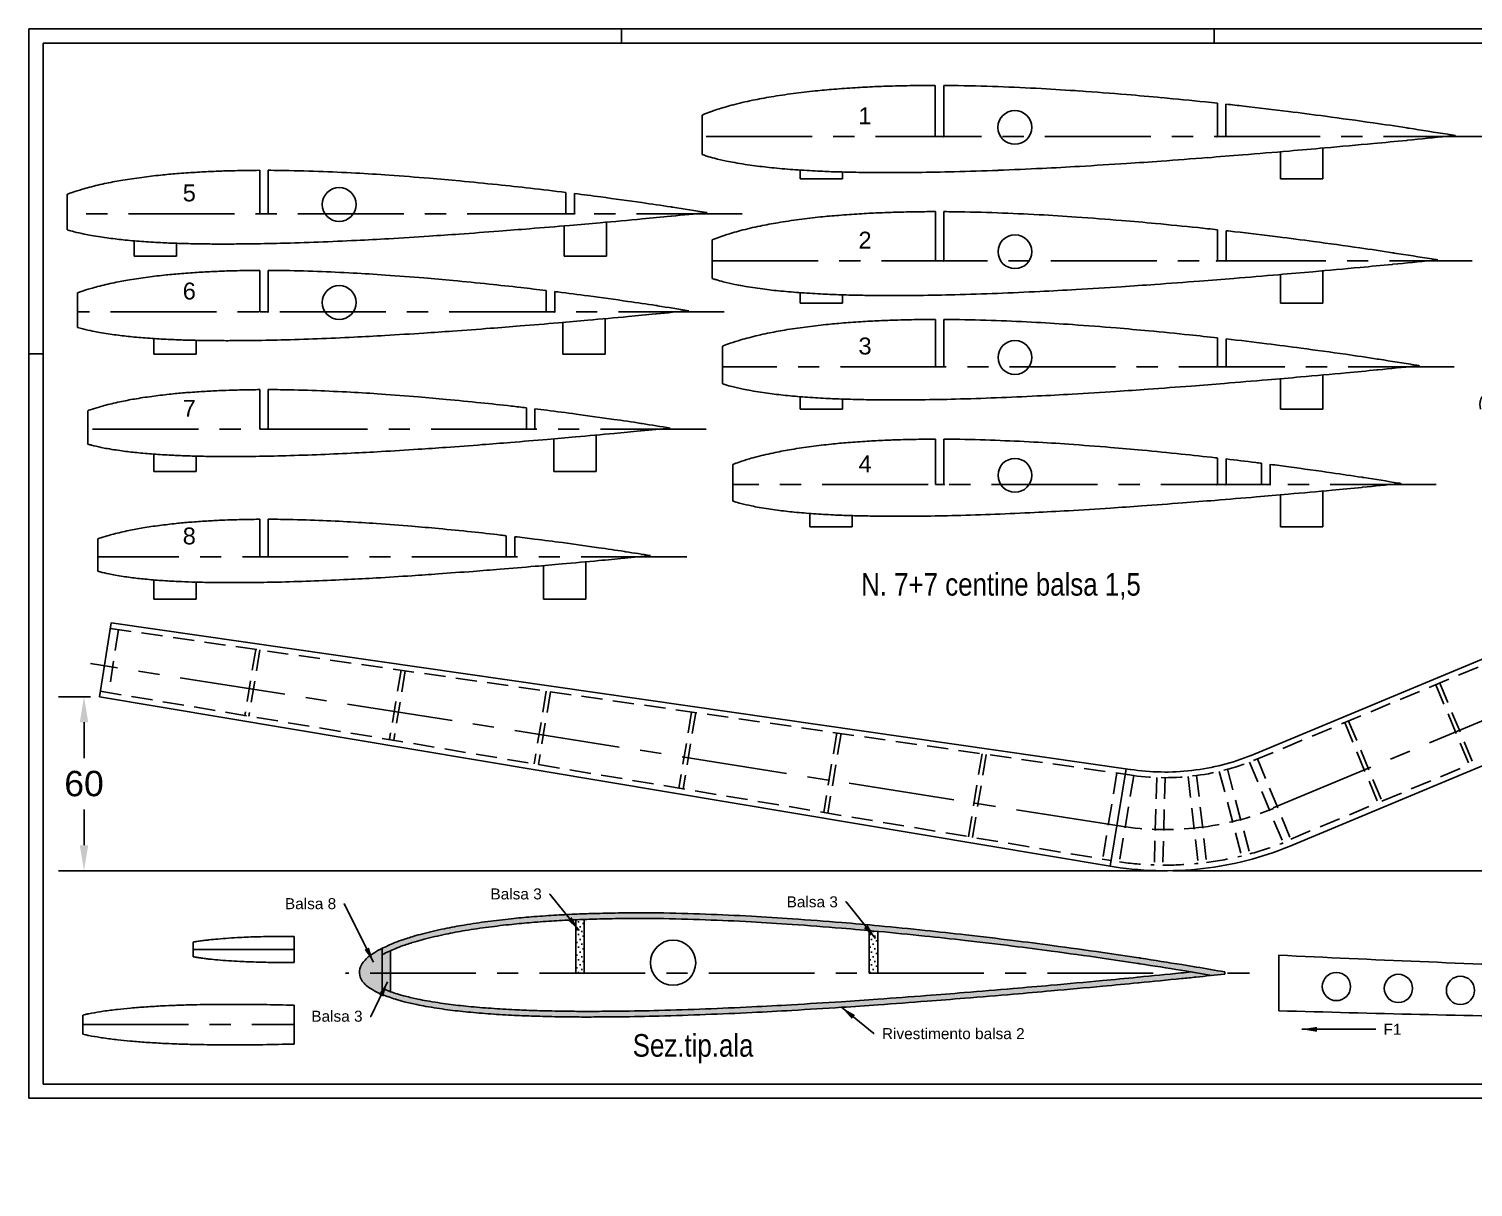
# Model space of a CAD drawing. Header units: millimetres. Extents: x 0 to 7380, y 0 to 3834.
# Drawn here: x 206 to 718, y 931 to 1341 of the extents above; entities that cross this region are included whole.
import ezdxf
from ezdxf.enums import TextEntityAlignment as Align

# ---------------------------------------------------------------- set-up
doc = ezdxf.new("R2010")
doc.units = ezdxf.units.MM
doc.header["$LTSCALE"] = 30
doc.linetypes.add('CENTRO', pattern=[2, 1.25, -0.25, 0.25, -0.25])
doc.linetypes.add('NASCOSTA', pattern=[0.375, 0.25, -0.125])
doc.layers.get('0').update_dxf_attribs({"color": 2})
for name, color, linetype in [('1', 1, 'CENTRO'), ('2', 3, 'Continuous'), ('3', 4, 'Continuous'), ('n', 6, 'NASCOSTA'), ('quote', 140, 'Continuous')]:
    doc.layers.add(name, color=color, linetype=linetype)
doc.styles.add('1', font='ARIALN.TTF')
doc.styles.get("Standard").update_dxf_attribs({"font": 'arial.ttf'})
doc.dimstyles.get("Standard").update_dxf_attribs({"dimscale": 30, "dimtxt": 0.13, "dimasz": 0.18, "dimexe": 0.18, "dimexo": 0.0625, "dimgap": 0.09, "dimtad": 0, "dimtih": 1, "dimtoh": 1, "dimdec": 0, "dimzin": 0, "dimdsep": 46, "dimtxsty": 'Standard', "dimcen": 0.09, "dimadec": 0, "dimazin": 0, "dimtfac": 1, "dimtdec": 0, "dimtofl": 0, "dimtmove": 0, "dimatfit": 3, "dimfxl": 1, "dimtolj": 1, "dimtzin": 0, "dimarcsym": 0})

msp = doc.modelspace()

# ---------------------------------------------------------------- hatches: boundary and pattern name
at = {"layer": 'quote'}
h = msp.add_hatch(dxfattribs=at)
h.set_pattern_fill('DOTS', color=256, angle=45)
h.paths.add_polyline_path([(331.09, 1015.51, 0.002005), (330.38, 1015.17, 0.028422), (329.26, 1014.54, 0.011621), (326.64, 1012.78, 0.105656), (323.81, 1009.71, 0.148129), (323.09, 1006.79), (331.09, 1006.79)])
h.paths.add_polyline_path([(331.09, 1006.79), (323.09, 1006.79, 0.145895), (324.1, 1003.95, 0.104517), (327.2, 1001.18, 0.011202), (329.98, 999.66, 0.027131), (331.09, 999.16)])
h.paths.add_polyline_path([(334.09, 1014.7, 0.008144), (331.26, 1013.37, 0.005126), (331.09, 1013.29), (331.09, 1006.79), (334.09, 1006.79)], flags=17)
h.paths.add_polyline_path([(334.09, 1006.79), (331.09, 1006.79), (331.09, 1001.34, 0.02232), (331.84, 1001.02, 0.005916), (334.09, 1000.19)], flags=17)
h.paths.add_polyline_path([(353.63, 1020.53, -0.010304), (360.56, 1021.83, -0.008721), (368.84, 1023.06, -0.005955), (377.08, 1024.03, -0.006955), (384.14, 1024.69, -0.004037), (392.15, 1025.25, -0.004387), (399.51, 1025.64, -0.004146), (406.11, 1025.88, -0.00312), (414.9, 1026.07, -0.007277), (428.78, 1026.09, -0.005984), (445.69, 1025.65, -0.003966), (461.87, 1024.92, -0.004415), (476.38, 1024.01, -0.002497), (493.87, 1022.68, -0.003302), (507.07, 1021.52, -0.002318), (523.39, 1019.9, -0.002633), (537.73, 1018.34, -0.002214), (554.51, 1016.34, -0.002678), (568.36, 1014.55, -0.002044), (586.26, 1012.07, -0.00288), (598.93, 1010.19, -0.000816), (599.62, 1010.08, -0.000039), (614.21, 1007.78, -0.005642), (625.17, 1005.92, 0.000266), (629.78, 1006.4), (629.78, 1007.17, 0.001335), (619.66, 1008.91, 0.002632), (614.52, 1009.75, 0.000039), (599.93, 1012.06, 0.000816), (599.24, 1012.16, 0.00288), (586.54, 1014.05, 0.002044), (568.62, 1016.53, 0.002678), (554.75, 1018.32, 0.002214), (537.96, 1020.32, 0.002633), (523.6, 1021.89, 0.002318), (507.26, 1023.51, 0.003302), (494.03, 1024.67, 0.002497), (476.52, 1026.01, 0.004415), (461.98, 1026.92, 0.003966), (445.77, 1027.65, 0.005984), (428.81, 1028.09, 0.007277), (414.87, 1028.07, 0.00312), (406.05, 1027.88, 0.004146), (399.42, 1027.64, 0.004387), (392.02, 1027.25, 0.004037), (383.99, 1026.68, 0.006955), (376.87, 1026.02, 0.005955), (368.58, 1025.04, 0.008721), (360.23, 1023.8, 0.010304), (353.22, 1022.48, 0.005717), (349.32, 1021.62, 0.005901), (345.57, 1020.7, 0.010251), (342.31, 1019.79, 0.007575), (337.95, 1018.4, 0.019912), (334.94, 1017.25, 0.010791), (331.09, 1015.51), (331.09, 1013.29, -0.008642), (334.09, 1014.7, -0.004652), (335.72, 1015.41, -0.019912), (338.58, 1016.5, -0.007575), (342.89, 1017.88, -0.010251), (346.07, 1018.77, -0.005901), (349.78, 1019.68, -0.005717)])
h.paths.add_polyline_path([(445.77, 992.06, 0.002302), (462.24, 992.78, 0.002685), (476.35, 993.54, 0.001402), (493.95, 994.63, 0.001898), (506.95, 995.52, 0.000971), (524.22, 996.8, 0.001254), (537.59, 997.85, 0.000832), (554.92, 999.29, 0.001081), (568.27, 1000.45, 0.000819), (586.55, 1002.11, 0.001203), (598.99, 1003.29, 0.000375), (599.29, 1003.32, 0.000007), (614.37, 1004.81, 0.001175), (619.54, 1005.33, 0.000326), (625.17, 1005.92, 0.003733), (617.93, 1007.17, -0.000855), (614.17, 1006.8, -0.000007), (598.95, 1005.29, -0.001218), (586.36, 1004.1, -0.000819), (568.09, 1002.44, -0.001081), (554.75, 1001.29, -0.000832), (537.43, 999.85, -0.001254), (524.07, 998.79, -0.000971), (506.8, 997.51, -0.001898), (493.82, 996.62, -0.001402), (476.23, 995.53, -0.002685), (462.14, 994.78, -0.002302), (445.69, 994.06, -0.003201), (429.23, 993.52, -0.003781), (415.3, 993.26, -0.001936), (406.95, 993.2, -0.002361), (400.11, 993.2, -0.003275), (393.46, 993.29, -0.002554), (384.92, 993.5, -0.005367), (378.15, 993.77, -0.004332), (369.74, 994.27, -0.007483), (361.71, 994.94, -0.008353), (354.56, 995.76, -0.005242), (350.85, 996.29, -0.004979), (346.95, 996.93, -0.009692), (343.83, 997.53, -0.006808), (339.37, 998.56, -0.019309), (336.48, 999.38, -0.012161), (331.84, 1001.02, -0.02232), (331.09, 1001.34), (331.09, 999.16, 0.012269), (335.86, 997.48, 0.019309), (338.9, 996.61, 0.006808), (343.42, 995.58, 0.009692), (346.61, 994.96, 0.004979), (350.55, 994.31, 0.005242), (354.3, 993.78, 0.008353), (361.52, 992.95, 0.007483), (369.6, 992.27, 0.004332), (378.04, 991.77, 0.005367), (384.87, 991.5, 0.002554), (393.43, 991.29, 0.003275), (400.1, 991.2, 0.002361), (406.96, 991.2, 0.001936), (415.33, 991.26, 0.003781), (429.29, 991.52, 0.003201)])
h = msp.add_hatch(dxfattribs=at)
h.set_pattern_fill('DOTS', color=256, angle=45)
h.paths.add_polyline_path([(402.76, 1025.77, 0.001886), (399.76, 1025.65), (399.76, 1006.79), (402.76, 1006.79)])
h = msp.add_hatch(dxfattribs=at)
h.set_pattern_fill('DOTS', color=256, angle=45)
h.paths.add_polyline_path([(506.74, 1021.55, 0.000751), (503.74, 1021.83), (503.74, 1006.79), (506.74, 1006.79)])

# ---------------------------------------------------------------- linework, layer by layer
for p, q in [((227.83, 1104.69), (216.48, 1104.69)), ((225.48, 1095.69), (225.48, 1082.97)), ((225.48, 1052.06), (225.48, 1064.78)), ((608.26, 1043.06), (216.48, 1043.06)), ((611.38, 1043.06), (813.31, 1043.06))]:
    msp.add_line(p, q)
for points in [[(223.98, 1095.69), (226.98, 1095.69), (225.48, 1104.69)], [(223.98, 1052.06), (226.98, 1052.06), (225.48, 1043.06)]]:
    msp.add_solid(points)
at = {"layer": '1'}
for p, q in [((723.49, 1303.22), (444.49, 1303.22)), ((458.77, 1275.88), (219.57, 1275.88)), ((448.11, 1259.15), (717.4, 1259.15)), ((452.39, 1241.12), (223.21, 1241.12)), ((711.01, 1221.64), (451.75, 1221.64)), ((446, 1199.55), (226.84, 1199.55)), ((704.62, 1179.9), (455.39, 1179.9)), ((439.14, 1154.31), (230.35, 1154.31)), ((592.97, 1058.82), (227.75, 1116.48)), ((646.9, 1065.29), (773.28, 1117.9)), ((264.14, 1015.13), (299.93, 1015.13)), ((604.38, 1006.79), (318.09, 1006.79)), ((638.52, 1006.79), (630.73, 1006.79)), ((225.01, 988.5), (299.93, 988.5))]:
    msp.add_line(p, q, dxfattribs=at)
msp.add_open_spline([(740.14, 1244.81), (732.17, 1240.72), (720.48, 1234.72), (739.28, 1223), (703.42, 1206.36), (749.07, 1189.95), (738.89, 1174.56), (735.85, 1169.96)], degree=3, knots=[0, 0, 0, 0, 18.417211, 26.979213, 45.993314, 79.966479, 94.433858, 94.433858, 94.433858, 94.433858], dxfattribs=at)
at = {"layer": '2'}
for p, q in [((205.95, 1341.41), (1045.95, 1341.41)), ((205.95, 962.43), (205.95, 1341.41)), ((415.95, 1341.41), (415.95, 1336.41)), ((625.95, 1341.41), (625.95, 1336.41)), ((210.95, 1336.41), (1040.95, 1336.41)), ((210.95, 967.43), (210.95, 1336.41)), ((210.95, 1226.21), (205.95, 1226.21)), ((639.14, 1083.92), (769.25, 1138.08)), ((235.09, 1130.89), (230.95, 1104.69)), ((235.09, 1130.89), (596.26, 1078.96)), ((230.95, 1104.69), (589.1, 1044.68)), ((652.55, 1051.6), (776.2, 1103.31)), ((629.78, 1007.17), (629.78, 1006.4)), ((210.95, 967.43), (1040.95, 967.43)), ((205.95, 962.43), (1045.95, 962.43))]:
    msp.add_line(p, q, dxfattribs=at)
msp.add_lwpolyline([(629.78, 1007.17, 0.001335), (619.66, 1008.91, 0.002632), (614.52, 1009.75, 0.000039), (599.93, 1012.06, 0.000816), (599.24, 1012.16, 0.00288), (586.54, 1014.05, 0.002044), (568.62, 1016.53, 0.002678), (554.75, 1018.32, 0.002214), (537.96, 1020.32, 0.002633), (523.6, 1021.89, 0.002318), (507.26, 1023.51, 0.003302), (494.03, 1024.67, 0.002497), (476.52, 1026.01, 0.004415), (461.98, 1026.92, 0.003966), (445.77, 1027.65, 0.005984), (428.81, 1028.09, 0.007277), (414.87, 1028.07, 0.00312), (406.05, 1027.88, 0.004146), (399.42, 1027.64, 0.004387), (392.02, 1027.25, 0.004037), (383.99, 1026.68, 0.006955), (376.87, 1026.02, 0.005955), (368.58, 1025.04, 0.008721), (360.23, 1023.8, 0.010304), (353.22, 1022.48, 0.005717), (349.32, 1021.62, 0.005901), (345.57, 1020.7, 0.010251), (342.31, 1019.79, 0.007575), (337.95, 1018.4, 0.019912), (334.94, 1017.25, 0.012797), (330.38, 1015.17, 0.028422), (329.26, 1014.54, 0.011621), (326.64, 1012.78, 0.105656), (323.81, 1009.71, 0.148129), (323.09, 1006.79, 0.145895), (324.1, 1003.95, 0.104517), (327.2, 1001.18, 0.011202), (329.98, 999.66, 0.028124), (331.13, 999.15, 0.012161), (335.86, 997.48, 0.019309), (338.9, 996.61, 0.006808), (343.42, 995.58, 0.009692), (346.61, 994.96, 0.004979), (350.55, 994.31, 0.005242), (354.3, 993.78, 0.008353), (361.52, 992.95, 0.007483), (369.6, 992.27, 0.004332), (378.04, 991.77, 0.005367), (384.87, 991.5, 0.002554), (393.43, 991.29, 0.003275), (400.1, 991.2, 0.002361), (406.96, 991.2, 0.001936), (415.33, 991.26, 0.003781), (429.29, 991.52, 0.003201), (445.77, 992.06, 0.002302), (462.24, 992.78, 0.002685), (476.35, 993.54, 0.001402), (493.95, 994.63, 0.001898), (506.95, 995.52, 0.000971), (524.22, 996.8, 0.001254), (537.59, 997.85, 0.000832), (554.92, 999.29, 0.001081), (568.27, 1000.45, 0.000819), (586.55, 1002.11, 0.001203), (598.99, 1003.29, 0.000375), (599.29, 1003.32, 0.000007), (614.37, 1004.81, 0.001175), (619.54, 1005.33, 0.000592), (629.78, 1006.4)], format="xyb", dxfattribs=at)
for centre, radius, start, end in [((609.3, 1157.71), 79.59, 276.3636, 292.1757), ((608.47, 1157.61), 79.59, 261.189, 276.8402), ((609.3, 1157.71), 114.59, 276.3636, 292.1757), ((608.47, 1157.61), 114.59, 259.9512, 276.8402)]:
    msp.add_arc(centre, radius, start, end, dxfattribs=at)
at = {"layer": '3'}
for p, q in [((527.16, 1303.22), (527.16, 1321.4)), ((530.16, 1303.22), (530.16, 1321.39)), ((444.49, 1296.88), (444.49, 1310.84)), ((627.16, 1303.22), (627.16, 1315.06)), ((630.16, 1303.22), (630.16, 1314.73)), ((527.16, 1303.22), (530.16, 1303.22)), ((627.16, 1303.22), (630.16, 1303.22)), ((649.51, 1288.22), (649.51, 1297.86)), ((664.51, 1288.22), (664.51, 1299.16)), ((287.73, 1275.88), (287.73, 1291.28)), ((290.73, 1275.88), (290.73, 1291.29)), ((479.25, 1288.22), (479.25, 1291.38)), ((494.25, 1288.22), (494.25, 1290.69)), ((494.25, 1288.22), (479.25, 1288.22)), ((664.51, 1288.22), (649.51, 1288.22)), ((219.57, 1282.8), (219.57, 1270.19)), ((396.27, 1283.43), (396.27, 1275.88)), ((399.3, 1283.06), (399.3, 1275.88)), ((287.73, 1275.88), (290.73, 1275.88)), ((308.57, 1276), (308.57, 1275.75)), ((396.27, 1275.88), (399.27, 1275.88)), ((396.27, 1275.88), (399.27, 1275.88)), ((396.3, 1275.88), (399.3, 1275.88)), ((527.19, 1259.15), (527.19, 1276.65)), ((530.19, 1259.15), (530.19, 1276.64)), ((395.64, 1260.88), (395.64, 1271.6)), ((410.64, 1260.88), (410.64, 1272.9)), ((627.19, 1259.15), (627.19, 1270.21)), ((630.19, 1259.15), (630.19, 1269.88)), ((243.26, 1260.88), (243.26, 1266.29)), ((258.26, 1260.88), (258.26, 1265.42)), ((448.11, 1266.61), (448.11, 1252.97)), ((258.26, 1260.88), (243.26, 1260.88)), ((410.64, 1260.88), (395.64, 1260.88)), ((527.16, 1259.15), (530.16, 1259.15)), ((627.19, 1259.15), (630.19, 1259.15)), ((627.19, 1259.15), (630.19, 1259.15)), ((287.73, 1241.12), (287.73, 1255.83)), ((290.73, 1241.12), (290.73, 1255.83)), ((649.51, 1244.15), (649.51, 1254.35)), ((664.51, 1244.15), (664.51, 1255.66)), ((223.21, 1247.86), (223.21, 1235.61)), ((389.26, 1248.67), (389.26, 1241.12)), ((392.29, 1248.3), (392.29, 1241.12)), ((479.25, 1244.15), (479.25, 1247.91)), ((494.25, 1244.15), (479.25, 1244.15)), ((494.25, 1244.15), (494.25, 1247.15)), ((664.51, 1244.15), (649.51, 1244.15)), ((287.73, 1241.12), (290.73, 1241.12)), ((287.73, 1241.12), (290.73, 1241.12)), ((389.26, 1241.12), (392.26, 1241.12)), ((410.21, 1226.12), (410.21, 1238.71)), ((395.21, 1226.12), (395.21, 1237.38)), ((527.19, 1221.64), (527.19, 1238.45)), ((530.19, 1221.64), (530.19, 1238.45)), ((250.23, 1226.12), (250.23, 1231.65)), ((265.23, 1226.12), (265.23, 1231.03)), ((451.75, 1228.93), (451.75, 1215.63)), ((627.19, 1221.64), (627.19, 1231.89)), ((630.19, 1221.64), (630.19, 1231.55)), ((265.23, 1226.12), (250.23, 1226.12)), ((410.21, 1226.12), (395.21, 1226.12)), ((527.16, 1221.64), (530.16, 1221.64)), ((527.19, 1221.64), (530.19, 1221.64)), ((627.16, 1221.64), (630.16, 1221.64)), ((627.19, 1221.64), (630.19, 1221.64)), ((664.51, 1206.64), (664.51, 1218.76)), ((287.73, 1199.55), (287.73, 1213.55)), ((290.73, 1199.55), (290.73, 1213.56)), ((649.51, 1206.64), (649.51, 1217.43)), ((479.25, 1206.64), (479.25, 1211.04)), ((494.25, 1206.64), (494.25, 1210.15)), ((226.84, 1206.09), (226.84, 1194.21)), ((382.25, 1207.09), (382.25, 1199.55)), ((385.28, 1206.73), (385.28, 1199.55)), ((494.25, 1206.64), (479.25, 1206.64)), ((664.51, 1206.64), (649.51, 1206.64)), ((287.73, 1199.55), (290.73, 1199.55)), ((287.73, 1199.55), (290.73, 1199.55)), ((287.73, 1199.55), (290.73, 1199.55)), ((382.25, 1199.55), (385.25, 1199.55)), ((382.25, 1199.55), (385.25, 1199.55)), ((391.94, 1184.55), (391.94, 1196.11)), ((406.94, 1184.55), (406.94, 1197.44)), ((527.19, 1179.9), (527.19, 1196)), ((530.19, 1179.9), (530.19, 1196)), ((250.23, 1184.55), (250.23, 1190.69)), ((265.23, 1184.55), (265.23, 1189.99)), ((627.19, 1179.9), (627.19, 1189.31)), ((630.19, 1179.9), (630.19, 1188.97)), ((642.74, 1187.5), (642.74, 1179.9)), ((265.23, 1184.55), (250.23, 1184.55)), ((406.94, 1184.55), (391.94, 1184.55)), ((455.39, 1187.01), (455.39, 1174.05)), ((645.77, 1187.11), (645.77, 1179.9)), ((527.19, 1179.9), (530.19, 1179.9)), ((527.19, 1179.9), (530.19, 1179.9)), ((527.22, 1179.9), (530.22, 1179.9)), ((627.19, 1179.9), (630.19, 1179.9)), ((627.19, 1179.9), (630.19, 1179.9)), ((627.22, 1179.9), (630.22, 1179.9)), ((642.74, 1179.9), (645.77, 1179.9)), ((642.74, 1179.9), (645.74, 1179.9)), ((642.78, 1179.9), (645.78, 1179.9)), ((664.51, 1164.9), (664.51, 1177.62)), ((649.51, 1164.9), (649.51, 1176.27)), ((287.73, 1154.31), (287.73, 1167.6)), ((290.73, 1154.31), (290.73, 1167.61)), ((482.73, 1164.9), (482.73, 1169.67)), ((497.73, 1164.9), (497.73, 1168.9)), ((375.13, 1161.79), (375.13, 1154.31)), ((497.73, 1164.9), (482.73, 1164.9)), ((664.51, 1164.9), (649.51, 1164.9)), ((230.35, 1160.64), (230.35, 1149.17)), ((378.16, 1161.44), (378.16, 1154.31)), ((287.73, 1154.31), (290.73, 1154.31)), ((287.73, 1154.31), (290.73, 1154.31)), ((287.73, 1154.31), (290.73, 1154.31)), ((287.73, 1154.31), (290.73, 1154.31)), ((375.13, 1154.31), (378.13, 1154.31)), ((375.13, 1154.31), (378.13, 1154.31)), ((375.13, 1154.31), (378.13, 1154.31)), ((403.37, 1139.31), (403.37, 1152.53)), ((388.37, 1139.31), (388.37, 1151.2)), ((250.23, 1139.31), (250.23, 1146.1)), ((265.23, 1139.31), (265.23, 1145.31)), ((265.23, 1139.31), (250.23, 1139.31)), ((403.37, 1139.31), (388.37, 1139.31)), ((594.81, 1079.17), (589.11, 1044.67)), ((399.76, 1006.79), (399.76, 1025.65)), ((402.76, 1006.79), (402.76, 1025.77)), ((299.93, 1019.75), (299.93, 1010.51)), ((503.74, 1006.79), (503.74, 1021.83)), ((506.74, 1006.79), (506.74, 1021.55)), ((264.14, 1012.54), (264.14, 1017.72)), ((331.09, 1015.51), (331.09, 999.16)), ((334.09, 1014.7), (334.09, 1000.19)), ((648.88, 1013.09), (648.88, 993.39)), ((399.76, 1006.79), (402.76, 1006.79)), ((503.74, 1006.79), (506.74, 1006.79)), ((299.93, 981.62), (299.93, 995.38)), ((225.01, 985.14), (225.01, 991.86))]:
    msp.add_line(p, q, dxfattribs=at)
for points in [[(287.73, 1291.28, 0.002736), (283.47, 1291.24, 0.00312), (276.31, 1291.09, 0.004146), (270.93, 1290.89, 0.004387), (264.93, 1290.57, 0.004037), (258.41, 1290.11, 0.006955), (252.66, 1289.58, 0.005955), (245.94, 1288.78, 0.008721), (239.2, 1287.78, 0.010304), (233.56, 1286.72, 0.005717), (230.42, 1286.03, 0.005901), (227.41, 1285.29, 0.010251), (224.83, 1284.57, 0.007575), (221.33, 1283.45, 0.015125), (219.57, 1282.8, 0.012797)], [(396.27, 1283.43, 0.002044), (383.64, 1284.93, 0.002633), (371.94, 1286.21, 0.002318), (358.63, 1287.53, 0.003302), (347.86, 1288.48, 0.002497), (333.6, 1289.56, 0.004415), (321.77, 1290.3, 0.003966), (308.57, 1290.9, 0.005984), (294.79, 1291.25, 0.002612), (290.73, 1291.29, 0.00312)], [(446.27, 1276.28, 0.000163), (446.01, 1276.32, 0.000039), (434.11, 1278.2, 0.000816), (433.55, 1278.29, 0.00288), (423.21, 1279.82, 0.002044), (408.61, 1281.85, 0.002208), (399.3, 1283.06, 0.002214)], [(219.57, 1270.19, 0.000126), (219.61, 1270.18, 0.019309), (221.94, 1269.52, 0.006808), (225.57, 1268.69, 0.009692), (228.1, 1268.2, 0.004979), (231.27, 1267.68, 0.005242), (234.29, 1267.25, 0.008353), (240.12, 1266.57, 0.007483), (246.65, 1266.03, 0.004332), (253.5, 1265.62, 0.005367), (259.02, 1265.4, 0.002554), (265.99, 1265.23, 0.003275), (271.41, 1265.16, 0.002361), (276.98, 1265.16, 0.001936), (283.79, 1265.21, 0.003781), (295.15, 1265.42, 0.003201), (308.57, 1265.86, 0.002302), (321.99, 1266.44, 0.002685), (333.48, 1267.06, 0.001402), (347.83, 1267.95, 0.001898), (358.42, 1268.68, 0.000971), (372.5, 1269.72, 0.001254), (383.4, 1270.58, 0.000832), (397.53, 1271.76, 0.001081), (408.41, 1272.7, 0.000819), (423.32, 1274.05, 0.001203), (433.46, 1275.01, 0.000375), (433.7, 1275.04, 0.000007), (446, 1276.25, 0.000075), (446.27, 1276.28, 0.000163)], [(527.19, 1276.65, 0.00354), (521.02, 1276.6, 0.00312), (512.99, 1276.42, 0.004146), (506.96, 1276.2, 0.004387), (500.23, 1275.85, 0.004037), (492.93, 1275.33, 0.006955), (486.48, 1274.74, 0.005955), (478.95, 1273.84, 0.008721), (471.39, 1272.72, 0.010304), (465.06, 1271.53, 0.005717), (461.54, 1270.76, 0.005901), (458.16, 1269.93, 0.010251), (455.26, 1269.11, 0.007575), (451.33, 1267.86, 0.019912), (448.73, 1266.87, 0.001911), (448.11, 1266.61, 0.028422)], [(627.19, 1270.21, 0.001415), (620.15, 1270.96, 0.002318), (605.24, 1272.44, 0.003302), (593.17, 1273.5, 0.002497), (577.19, 1274.72, 0.004415), (563.93, 1275.54, 0.003966), (549.15, 1276.22, 0.005984), (533.71, 1276.61, 0.002016), (530.19, 1276.64, 0.00312)], [(705.25, 1259.54, 0.001189), (703.14, 1259.88, 0.000039), (689.8, 1261.98, 0.000816), (689.17, 1262.08, 0.00288), (677.59, 1263.8, 0.002044), (661.23, 1266.07, 0.002678), (648.58, 1267.7, 0.002214), (633.25, 1269.53, 0.000616), (630.19, 1269.88, 0.002318)], [(448.11, 1252.97, 0.003691), (449.41, 1252.54, 0.019309), (452.03, 1251.79, 0.006808), (456.11, 1250.86, 0.009692), (458.95, 1250.31, 0.004979), (462.51, 1249.72, 0.005242), (465.9, 1249.24, 0.008353), (472.43, 1248.49, 0.007483), (479.76, 1247.88, 0.004332), (487.44, 1247.42, 0.005367), (493.63, 1247.17, 0.002554), (501.43, 1246.98, 0.003275), (507.51, 1246.91, 0.002361), (513.76, 1246.9, 0.001936), (521.39, 1246.95, 0.003781), (534.11, 1247.19, 0.003201), (549.15, 1247.68, 0.002302), (564.18, 1248.34, 0.002685), (577.06, 1249.03, 0.001402), (593.13, 1250.03, 0.001898), (605, 1250.84, 0.000971), (620.77, 1252.01, 0.001254), (632.98, 1252.98, 0.000832), (648.81, 1254.29, 0.001081), (661, 1255.35, 0.000819), (677.7, 1256.86, 0.001203), (689.06, 1257.94, 0.000375), (689.33, 1257.97, 0.000007), (703.11, 1259.33, 0.000533), (705.25, 1259.54, 0.001189)], [(287.73, 1255.83, 0.002423), (284.11, 1255.79, 0.00312), (277.23, 1255.64, 0.004146), (272.07, 1255.45, 0.004387), (266.31, 1255.15, 0.004037), (260.06, 1254.71, 0.006955), (254.54, 1254.2, 0.005955), (248.09, 1253.43, 0.008721), (241.63, 1252.47, 0.010304), (236.21, 1251.46, 0.005717), (233.2, 1250.79, 0.005901), (230.31, 1250.08, 0.010251), (227.84, 1249.39, 0.007575), (224.48, 1248.32, 0.011404), (223.21, 1247.86, 0.012797)], [(389.26, 1248.67, 0.001518), (380.25, 1249.73, 0.002633), (369.02, 1250.96, 0.002318), (356.25, 1252.23, 0.003302), (345.92, 1253.14, 0.002497), (332.22, 1254.18, 0.004415), (320.87, 1254.89, 0.003966), (308.2, 1255.46, 0.005984), (294.97, 1255.8, 0.002844), (290.73, 1255.83, 0.00312)], [(439.76, 1241.52, 0.000038), (428.7, 1243.27, 0.000816), (428.16, 1243.36, 0.00288), (418.24, 1244.83, 0.002044), (404.22, 1246.77, 0.002678), (393.38, 1248.17, 0.000185), (392.29, 1248.3, 0.002633)], [(223.21, 1235.61, 0.016005), (225.06, 1235.1, 0.006808), (228.54, 1234.3, 0.009692), (230.97, 1233.83, 0.004979), (234.01, 1233.33, 0.005242), (236.91, 1232.92, 0.008353), (242.5, 1232.27, 0.007483), (248.77, 1231.75, 0.004332), (255.35, 1231.36, 0.005367), (260.64, 1231.14, 0.002554), (267.33, 1230.98, 0.003275), (272.53, 1230.92, 0.002361), (277.88, 1230.91, 0.001936), (284.42, 1230.96, 0.003781), (295.32, 1231.16, 0.003201), (308.2, 1231.58, 0.002302), (321.08, 1232.15, 0.002685), (332.11, 1232.74, 0.001402), (345.88, 1233.59, 0.001898), (356.05, 1234.29, 0.000971), (369.57, 1235.29, 0.001254), (380.02, 1236.12, 0.000832), (393.59, 1237.24, 0.001081), (404.03, 1238.15, 0.000819), (418.34, 1239.45, 0.001203), (428.08, 1240.37, 0.000375), (428.31, 1240.39, 0.000007), (439.76, 1241.52, 0.000038)], [(527.19, 1238.45, 0.003292), (521.66, 1238.4, 0.00312), (513.92, 1238.23, 0.004146), (508.11, 1238.02, 0.004387), (501.62, 1237.67, 0.004037), (494.57, 1237.18, 0.006955), (488.36, 1236.6, 0.005955), (481.1, 1235.74, 0.008721), (473.81, 1234.66, 0.010304), (467.71, 1233.52, 0.005717), (464.32, 1232.77, 0.005901), (461.06, 1231.97, 0.010251), (458.27, 1231.19, 0.007575), (454.48, 1229.98, 0.019912), (451.98, 1229.03, 0.000732), (451.75, 1228.93, 0.028422)], [(627.19, 1231.89, 0.002075), (617.23, 1232.96, 0.002318), (602.86, 1234.39, 0.003302), (591.23, 1235.41, 0.002497), (575.82, 1236.59, 0.004415), (563.03, 1237.38, 0.003966), (548.78, 1238.03, 0.005984), (533.89, 1238.41, 0.0022), (530.19, 1238.45, 0.00312)], [(698.75, 1222.04, 0.000875), (697.25, 1222.28, 0.000039), (684.39, 1224.31, 0.000816), (683.79, 1224.41, 0.00288), (672.62, 1226.07, 0.002044), (656.85, 1228.25, 0.002678), (644.65, 1229.82, 0.002166), (630.19, 1231.55, 0.002633)], [(451.75, 1215.63, 0.002591), (452.63, 1215.34, 0.019309), (455.16, 1214.62, 0.006808), (459.08, 1213.72, 0.009692), (461.82, 1213.19, 0.004979), (465.25, 1212.63, 0.005242), (468.52, 1212.16, 0.008353), (474.81, 1211.44, 0.007483), (481.88, 1210.85, 0.004332), (489.28, 1210.41, 0.005367), (495.25, 1210.17, 0.002554), (502.77, 1209.99, 0.003275), (508.63, 1209.91, 0.002361), (514.65, 1209.91, 0.001936), (522.01, 1209.96, 0.003781), (534.28, 1210.19, 0.003201), (548.78, 1210.66, 0.002302), (563.27, 1211.3, 0.002685), (575.68, 1211.96, 0.001402), (591.19, 1212.92, 0.001898), (602.62, 1213.71, 0.000971), (617.84, 1214.84, 0.001254), (629.6, 1215.77, 0.000832), (644.87, 1217.03, 0.001081), (656.62, 1218.05, 0.000819), (672.73, 1219.51, 0.001203), (683.68, 1220.55, 0.000375), (683.94, 1220.58, 0.000007), (697.23, 1221.89, 0.000393), (698.75, 1222.04, 0.000875)], [(287.73, 1213.55, 0.002082), (284.75, 1213.52, 0.00312), (278.16, 1213.38, 0.004146), (273.22, 1213.2, 0.004387), (267.7, 1212.9, 0.004037), (261.7, 1212.48, 0.006955), (256.42, 1211.99, 0.005955), (250.24, 1211.26, 0.008721), (244.05, 1210.34, 0.010304), (238.86, 1209.37, 0.005717), (235.99, 1208.73, 0.005901), (233.21, 1208.05, 0.010251), (230.85, 1207.39, 0.007575), (227.63, 1206.36, 0.00736), (226.84, 1206.09, 0.012797)], [(382.25, 1207.09, 0.000946), (376.87, 1207.72, 0.002633), (366.11, 1208.89, 0.002318), (353.87, 1210.11, 0.003302), (343.97, 1210.98, 0.002497), (330.85, 1211.97, 0.004415), (319.97, 1212.65, 0.003966), (307.83, 1213.2, 0.005984), (295.16, 1213.53, 0.003097), (290.73, 1213.56, 0.00312)], [(433.24, 1199.95, 0.000035), (423.29, 1201.52, 0.000816), (422.77, 1201.6, 0.00288), (413.27, 1203.02, 0.002044), (399.84, 1204.88, 0.002678), (389.45, 1206.22, 0.000735), (385.28, 1206.73, 0.002633)], [(226.84, 1194.21, 0.012053), (228.18, 1193.85, 0.006808), (231.52, 1193.09, 0.009692), (233.84, 1192.64, 0.004979), (236.75, 1192.16, 0.005242), (239.53, 1191.77, 0.008353), (244.88, 1191.15, 0.007483), (250.89, 1190.65, 0.004332), (257.19, 1190.27, 0.005367), (262.26, 1190.07, 0.002554), (268.67, 1189.91, 0.003275), (273.65, 1189.85, 0.002361), (278.78, 1189.84, 0.001936), (285.04, 1189.89, 0.003781), (295.49, 1190.09, 0.003201), (307.83, 1190.49, 0.002302), (320.17, 1191.03, 0.002685), (330.74, 1191.6, 0.001402), (343.94, 1192.41, 0.001898), (353.68, 1193.08, 0.000971), (366.63, 1194.05, 0.001254), (376.65, 1194.83, 0.000832), (389.65, 1195.91, 0.001081), (399.66, 1196.78, 0.000819), (413.37, 1198.03, 0.001203), (422.7, 1198.91, 0.000375), (422.92, 1198.93, 0.000007), (433.24, 1199.95, 0.000035)], [(527.19, 1196, 0.003025), (522.3, 1195.96, 0.00312), (514.84, 1195.8, 0.004146), (509.25, 1195.59, 0.004387), (503.01, 1195.26, 0.004037), (496.22, 1194.78, 0.006955), (490.24, 1194.23, 0.005955), (483.25, 1193.4, 0.008721), (476.24, 1192.36, 0.010304), (470.37, 1191.26, 0.005717), (467.11, 1190.54, 0.005901), (463.97, 1189.77, 0.010251), (461.28, 1189.02, 0.007575), (457.64, 1187.85, 0.018562), (455.39, 1187.01, 0.012797)], [(627.19, 1189.31, 0.00011), (626.48, 1189.39, 0.002633), (614.32, 1190.72, 0.002318), (600.47, 1192.1, 0.003302), (589.28, 1193.08, 0.002497), (574.44, 1194.21, 0.004415), (562.13, 1194.98, 0.003966), (548.41, 1195.6, 0.005984), (534.07, 1195.97, 0.002398), (530.19, 1196, 0.00312)], [(642.74, 1187.45, 0.000462), (640.71, 1187.7, 0.001638), (630.19, 1188.97, 0.002633)], [(692.25, 1180.3, 0.000534), (691.36, 1180.44, 0.000039), (678.98, 1182.39, 0.000816), (678.4, 1182.48, 0.00288), (667.65, 1184.08, 0.002044), (652.46, 1186.19, 0.001525), (645.77, 1187.06, 0.001638)], [(455.39, 1174.05, 0.001406), (455.85, 1173.9, 0.019309), (458.28, 1173.21, 0.006808), (462.06, 1172.34, 0.009692), (464.69, 1171.83, 0.004979), (467.99, 1171.29, 0.005242), (471.13, 1170.84, 0.008353), (477.2, 1170.14, 0.007483), (484, 1169.58, 0.004332), (491.12, 1169.15, 0.005367), (496.87, 1168.92, 0.002554), (504.11, 1168.75, 0.003275), (509.75, 1168.68, 0.002361), (515.55, 1168.67, 0.001936), (522.63, 1168.72, 0.003781), (534.45, 1168.94, 0.003201), (548.41, 1169.4, 0.002302), (562.36, 1170.01, 0.002685), (574.31, 1170.65, 0.001402), (589.24, 1171.57, 0.001898), (600.25, 1172.33, 0.000971), (614.9, 1173.42, 0.001254), (626.23, 1174.31, 0.000832), (640.93, 1175.53, 0.001081), (652.25, 1176.51, 0.000819), (667.75, 1177.92, 0.001203), (678.3, 1178.92, 0.000375), (678.55, 1178.94, 0.000007), (691.35, 1180.21, 0.000241), (692.25, 1180.3, 0.000534)], [(287.73, 1167.6, 0.001884), (285.16, 1167.57, 0.00312), (278.86, 1167.43, 0.004146), (274.15, 1167.26, 0.004387), (268.88, 1166.98, 0.004037), (263.15, 1166.58, 0.006955), (258.11, 1166.11, 0.005955), (252.21, 1165.41, 0.008721), (246.3, 1164.53, 0.010304), (241.35, 1163.61, 0.005717), (238.61, 1163, 0.005901), (235.96, 1162.35, 0.010251), (233.71, 1161.72, 0.007575), (230.64, 1160.74, 0.002789), (230.35, 1160.64, 0.012797)], [(375.13, 1161.79, 0.000371), (373.11, 1162.03, 0.002633), (362.84, 1163.15, 0.002318), (351.15, 1164.31, 0.003302), (341.7, 1165.14, 0.002497), (329.17, 1166.09, 0.004415), (318.78, 1166.74, 0.003966), (307.19, 1167.27, 0.005984), (295.09, 1167.58, 0.003196), (290.73, 1167.61, 0.00312)], [(426.25, 1154.72, 0.000033), (417.44, 1156.11, 0.000816), (416.94, 1156.19, 0.00288), (407.87, 1157.54, 0.002044), (395.04, 1159.32, 0.002678), (385.13, 1160.6, 0.001285), (378.16, 1161.44, 0.002633)], [(230.35, 1149.17, 0.00758), (231.16, 1148.97, 0.006808), (234.34, 1148.24, 0.009692), (236.55, 1147.81, 0.004979), (239.34, 1147.35, 0.005242), (241.98, 1146.97, 0.008353), (247.09, 1146.39, 0.007483), (252.82, 1145.91, 0.004332), (258.84, 1145.55, 0.005367), (263.68, 1145.36, 0.002554), (269.8, 1145.21, 0.003275), (274.56, 1145.15, 0.002361), (279.45, 1145.14, 0.001936), (285.43, 1145.18, 0.003781), (295.41, 1145.37, 0.003201), (307.19, 1145.76, 0.002302), (318.97, 1146.27, 0.002685), (329.06, 1146.81, 0.001402), (341.67, 1147.59, 0.001898), (350.97, 1148.23, 0.000971), (363.34, 1149.15, 0.001254), (372.91, 1149.91, 0.000832), (385.32, 1150.94, 0.001081), (394.88, 1151.77, 0.000819), (407.97, 1152.95, 0.001203), (416.88, 1153.8, 0.000375), (417.09, 1153.82, 0.000006), (426.25, 1154.72, 0.000033)], [(625.17, 1005.92, 0.005642), (614.21, 1007.78, 0.000039), (599.62, 1010.08, 0.000816), (598.93, 1010.19, 0.00288), (586.26, 1012.07, 0.002044), (568.36, 1014.55, 0.002678), (554.51, 1016.34, 0.002214), (537.73, 1018.34, 0.002633), (523.39, 1019.9, 0.002318), (507.07, 1021.52, 0.003302), (493.87, 1022.68, 0.002497), (476.38, 1024.01, 0.004415), (461.87, 1024.92, 0.003966), (445.69, 1025.65, 0.005984), (428.78, 1026.09, 0.007277), (414.9, 1026.07, 0.00312), (406.11, 1025.88, 0.004146), (399.51, 1025.64, 0.004387), (392.15, 1025.25, 0.004037), (384.14, 1024.69, 0.006955), (377.08, 1024.03, 0.005955), (368.84, 1023.06, 0.008721), (360.56, 1021.83, 0.010304), (353.63, 1020.53, 0.005717), (349.78, 1019.68, 0.005901), (346.07, 1018.77, 0.010251), (342.89, 1017.88, 0.007575), (338.58, 1016.5, 0.019912), (335.72, 1015.41, 0.012797), (331.26, 1013.37, 0.005126), (331.09, 1013.29, 0.011621)], [(299.93, 1019.75, 0.001256), (297.75, 1019.76, 0.001575), (293.89, 1019.74, 0.001929), (290.74, 1019.7, 0.002569), (287.34, 1019.63, 0.002425), (283.73, 1019.52, 0.004563), (280.7, 1019.38, 0.003498), (276.74, 1019.14, 0.004959), (272.9, 1018.84, 0.006032), (269.75, 1018.52, 0.003852), (268.06, 1018.32, 0.00365), (266.27, 1018.08, 0.007107), (265.51, 1017.96, 0.001026), (264.14, 1017.72, 0.000896)], [(264.14, 1012.54, 0.001026), (265.51, 1012.31, 0.007107), (266.27, 1012.19, 0.00365), (268.06, 1011.94, 0.003852), (269.75, 1011.74, 0.006032), (272.9, 1011.43, 0.004959), (276.74, 1011.13, 0.003498), (280.7, 1010.88, 0.004563), (283.73, 1010.75, 0.002425), (287.34, 1010.64, 0.002569), (290.74, 1010.57, 0.001929), (293.89, 1010.53, 0.001575), (297.75, 1010.51, 0.001256), (299.93, 1010.51, 0.001254)], [(331.09, 1001.34, 0.02232), (331.84, 1001.02, 0.012161), (336.48, 999.38, 0.019309), (339.37, 998.56, 0.006808), (343.83, 997.53, 0.009692), (346.95, 996.93, 0.004979), (350.85, 996.29, 0.005242), (354.56, 995.76, 0.008353), (361.71, 994.94, 0.007483), (369.74, 994.27, 0.004332), (378.15, 993.77, 0.005367), (384.92, 993.5, 0.002554), (393.46, 993.29, 0.003275), (400.11, 993.2, 0.002361), (406.95, 993.2, 0.001936), (415.3, 993.26, 0.003781), (429.23, 993.52, 0.003201), (445.69, 994.06, 0.002302), (462.14, 994.78, 0.002685), (476.23, 995.53, 0.001402), (493.82, 996.62, 0.001898), (506.8, 997.51, 0.000971), (524.07, 998.79, 0.001254), (537.43, 999.85, 0.000832), (554.75, 1001.29, 0.001081), (568.09, 1002.44, 0.000819), (586.36, 1004.1, 0.001203), (598.8, 1005.28, 0.000375), (599.09, 1005.31, 0.000007), (614.17, 1006.8, 0.000855), (617.93, 1007.17, 0.001909)], [(299.93, 995.38, 0.000273), (298.58, 995.41, 0.003062), (287.43, 995.63, 0.003675), (278.15, 995.68, 0.001575), (272.53, 995.65, 0.001929), (267.94, 995.6, 0.002569), (262.98, 995.5, 0.002425), (257.73, 995.33, 0.004563), (253.31, 995.14, 0.003498), (247.53, 994.78, 0.004959), (241.94, 994.35, 0.006032), (237.35, 993.89, 0.003852), (234.88, 993.59, 0.00365), (232.27, 993.24, 0.007107), (231.15, 993.06, 0.002045), (227.19, 992.36, 0.017089), (225.96, 992.1, 0.001427), (225.01, 991.86, 0.084771)], [(225.01, 985.14, 0.001427), (225.96, 984.9, 0.017089), (227.19, 984.63, 0.002045), (231.15, 983.94, 0.007107), (232.27, 983.76, 0.00365), (234.88, 983.41, 0.003852), (237.35, 983.11, 0.006032), (241.94, 982.65, 0.004959), (247.53, 982.21, 0.003498), (253.31, 981.86, 0.004563), (257.73, 981.66, 0.002425), (262.98, 981.5, 0.002569), (267.94, 981.4, 0.001929), (272.53, 981.34, 0.001575), (278.15, 981.32, 0.003675), (287.43, 981.37, 0.003062), (298.58, 981.58, 0.000273), (299.93, 981.62, 0.002458)]]:
    msp.add_lwpolyline(points, format="xyb", dxfattribs=at)
for centre, radius in [((555.34, 1306.5), 6), ((315.91, 1279.16), 6), ((555.38, 1262.43), 6), ((315.91, 1244.41), 6), ((555.38, 1224.93), 6), ((555.38, 1183.19), 6), ((434.24, 1010.42), 8), ((669.29, 1002), 5), ((691.28, 1001.32), 5), ((713.27, 1000.64), 5)]:
    msp.add_circle(centre, radius, dxfattribs=at)
for centre, radius, start, end in [((527.95, 851.86), 469.61, 93.5593, 94.4844), ((523.46, 923.97), 397.36, 92.554, 93.5593), ((522.53, 945.02), 376.29, 91.6038, 92.554), ((530.63, 655.47), 665.95, 90.88866, 91.60377), ((527.3, 870.35), 451.05, 90.0181, 90.8887), ((527.3, 870.35), 451.05, 89.2209, 89.637), ((524.35, 653.39), 668.02, 87.8496, 89.22094), ((513.19, 356.3), 965.33, 86.94074, 87.8496), ((495.72, 1156.6), 162.95, 101.8034, 103.1137), ((495.49, 1157.7), 161.82, 99.4419, 101.8034), ((506.13, 1093.72), 226.68, 97.4432, 99.4419), ((519.44, 991.84), 329.43, 96.0785, 97.4432), ((510.07, 1079.82), 240.95, 94.4844, 96.0785), ((523.17, 542.92), 778.44, 85.92889, 86.94074), ((460.57, -336.6), 1660.19, 85.35655, 85.92889), ((518.18, 372.68), 948.56, 84.59972, 85.35655), ((450.08, -347.64), 1672.1, 84.06847, 84.59972), ((489.04, 27.27), 1295.17, 83.87812, 84.06847), ((481.03, 1227.98), 90.57, 113.1144, 113.7968), ((459.71, 1277.93), 36.25, 108.5515, 113.1144), ((493.01, 1178.7), 140.92, 106.8155, 108.5515), ((474.24, 1240.81), 76.04, 104.4661, 106.8155), ((493.43, 1166.45), 152.83, 103.1137, 104.4661), ((489.04, 27.27), 1295.17, 83.46496, 83.74463), ((431.18, -477.77), 1803.51, 82.95753, 83.46496), ((501.19, 88.96), 1232.48, 82.34386, 82.95753), ((386.87, -761.5), 2090.59, 81.87552, 82.34386), ((533.71, 267.1), 1051.56, 81.21548, 81.87552), ((663.4, 1106.38), 202.32, 81.0286, 81.2155), ((-13296.67, -87319.27), 89723.15, 81.0196337, 81.0285538), ((195.67, 6572.49), 5294.13, 275.08761, 275.27538), ((456.77, 3744.63), 2454.24, 275.27538, 275.55109), ((676.15, 1487.47), 186.45, 275.5511, 275.6371), ((-46863.97, 483131.31), 484170.8, 275.6370573, 275.6387532), ((606.33, 2340.37), 1042.08, 275.63875, 275.78979), ((636.06, 844.05), 465.7, 80.6827, 81.0196), ((475.83, 1387.12), 95.52, 250.845, 251.9186), ((457.58, 1331.2), 36.7, 251.9186, 256.3434), ((486.43, 1449.96), 158.92, 256.3434, 257.9037), ((302.93, 5498.83), 4215.27, 274.13937, 274.36186), ((431.44, 3814), 2525.55, 274.36186, 274.64926), ((235.72, 6220.64), 4940.14, 274.64926, 274.83995), ((405.5, 4215.56), 2927.87, 274.83995, 275.08761), ((469.35, 1370.26), 77.41, 257.9037, 260.1248), ((488.21, 1478.59), 187.36, 260.1248, 261.2659), ((485.4, 1460.29), 168.85, 261.2659, 262.4671), ((489.97, 1494.87), 203.73, 262.4671, 264.3815), ((494.93, 1545.22), 254.33, 264.3815, 266.0965), ((508.89, 1749.81), 459.39, 266.0965, 267.0894), ((500.72, 1589.31), 298.69, 267.0894, 268.3193), ((515.15, 2081.08), 790.67, 268.31927, 268.9045), ((509.22, 1770.47), 480, 268.9045, 269.655), ((510.45, 1975.04), 684.57, 269.65501, 270.19622), ((509.3, 2309.99), 1019.52, 270.19622, 270.63991), ((510.96, 2161.49), 871.01, 270.63991, 271.50637), ((501.9, 2505.91), 1215.56, 271.50637, 272.24006), ((483.31, 2981.27), 1691.27, 272.24006, 272.76753), ((505, 2532.59), 1242.07, 272.76753, 273.38291), ((402.97, 4258.64), 2971.14, 273.38291, 273.7043), ((490.23, 2910.75), 1620.43, 273.7043, 274.13937)]:
    msp.add_arc(centre, radius, start, end, dxfattribs=at)
for points, knots in [([(648.88, 1013.09), (682.21, 1011.53), (765.82, 1007.6), (849.54, 1008.03), (899.88, 1008.29)], [0, 0, 0, 0, 100.079968, 251.082087, 251.082087, 251.082087, 251.082087]), ([(648.88, 993.39), (682.21, 992.5), (765.86, 990.29), (849.54, 990.29), (899.88, 990.29)], [0, 0, 0, 0, 100.026447, 251.028566, 251.028566, 251.028566, 251.028566])]:
    msp.add_open_spline(points, degree=3, knots=knots, dxfattribs=at)
for p in [(530.16, 1303.22), (626.82, 1303.22), (290.73, 1275.88), (399.27, 1275.88), (399.27, 1275.88), (399.3, 1275.88), (530.16, 1259.15), (626.86, 1259.15), (630.19, 1259.15), (630.19, 1259.15), (290.73, 1241.12), (290.73, 1241.12), (392.26, 1241.12), (530.16, 1221.64), (530.19, 1221.64), (626.86, 1221.64), (630.16, 1221.64), (630.19, 1221.64), (290.73, 1199.55), (290.73, 1199.55), (290.73, 1199.55), (385.25, 1199.55), (385.25, 1199.55), (530.19, 1179.9), (530.19, 1179.9), (530.22, 1179.9), (626.86, 1179.9), (630.19, 1179.9), (630.19, 1179.9), (630.22, 1179.9), (645.74, 1179.9), (645.78, 1179.9), (290.73, 1154.31), (290.73, 1154.31), (290.73, 1154.31), (290.73, 1154.31), (378.13, 1154.31), (378.13, 1154.31), (378.13, 1154.31)]:
    msp.add_point(p, dxfattribs=at)
at = {"layer": 'n'}
for p, q in [((639.91, 1082.08), (769.65, 1136.08)), ((237.74, 1128.48), (234.23, 1106.25)), ((234.77, 1128.91), (595.97, 1076.98)), ((286.34, 1121.5), (282.46, 1098.09)), ((287.82, 1121.28), (283.94, 1097.84)), ((337.82, 1114.1), (333.75, 1089.5)), ((339.3, 1113.88), (335.23, 1089.25)), ((231.26, 1106.67), (589.43, 1046.65)), ((389.3, 1106.69), (385.03, 1080.9)), ((390.79, 1106.48), (386.51, 1080.65)), ((704.54, 1108.98), (716.36, 1080.57)), ((705.92, 1109.55), (717.75, 1081.15)), ((440.78, 1099.29), (436.32, 1072.31)), ((442.27, 1099.08), (437.8, 1072.06)), ((672.23, 1095.53), (684.05, 1067.12)), ((673.61, 1096.1), (685.43, 1067.7)), ((492.27, 1091.89), (487.6, 1063.71)), ((493.75, 1091.68), (489.08, 1063.47)), ((543.75, 1084.49), (538.87, 1055.01)), ((545.23, 1084.28), (540.35, 1054.77)), ((638.52, 1081.53), (650.35, 1053.09)), ((641.3, 1082.65), (653.12, 1054.25)), ((685.43, 1067.7), (716.36, 1080.57)), ((591.53, 1077.69), (586.47, 1047.14)), ((597.46, 1076.77), (592.39, 1046.16)), ((605.61, 1076.07), (604.77, 1045.09)), ((608.61, 1076.02), (607.77, 1045.01)), ((616.77, 1076.44), (620.34, 1045.65)), ((619.75, 1076.79), (623.32, 1045.99)), ((627.8, 1078.24), (635.7, 1048.24)), ((630.71, 1078.98), (638.6, 1049)), ((653.12, 1054.25), (684.05, 1067.12))]:
    msp.add_line(p, q, dxfattribs=at)
for centre, radius, start, end in [((609.3, 1157.71), 81.59, 276.3636, 292.1757), ((608.47, 1157.61), 81.59, 261.189, 276.8402), ((609.3, 1157.71), 100, 276.3636, 292.1757), ((608.47, 1157.61), 100, 261.0281, 276.8402), ((609.3, 1157.71), 112.59, 285.0864, 291.4123), ((608.47, 1157.61), 112.59, 261.7915, 268.1174), ((608.47, 1157.61), 112.59, 269.6442, 276.0502), ((609.3, 1157.71), 112.59, 277.1536, 283.5596)]:
    msp.add_arc(centre, radius, start, end, dxfattribs=at)

# ---------------------------------------------------------------- texts
at = {"insert": (225.48, 1073.88), "char_height": 9, "attachment_point": 5}
msp.add_mtext('\\A1;60', dxfattribs=at)
at = {"layer": '3'}
for s, p in [('1', (499.89, 1307.6)), ('5', (260.46, 1280.26)), ('2', (499.92, 1263.53)), ('6', (260.46, 1245.5)), ('3', (499.92, 1226.02)), ('7', (260.46, 1203.93)), ('4', (499.96, 1184.28)), ('8', (260.46, 1158.69))]:
    msp.add_text(s, height=6, dxfattribs=at).set_placement(p)
at = {"layer": 'quote', "style": '1'}
for s, p in [('N. 7+7 centine balsa 1,5', (550.42, 1144.01)), ('Sez.tip.ala', (441.33, 980.14))]:
    msp.add_text(s, height=8, dxfattribs=at).set_placement(p, align=Align.MIDDLE)
at = {"layer": 'quote', "char_height": 3.9}
for s, insert, attachment_point in [('\\A1;Balsa 3  ', (387.69, 1032.81), 9), ('\\A1;Balsa 3  ', (492.64, 1030.01), 9), ('\\A1;Balsa 8', (314.85, 1029.36), 9), ('\\A1;Balsa 3', (324.19, 989.47), 9), ('\\A1;F1', (686.01, 988.78), 1), ('\\A1;Rivestimento balsa 2', (508.25, 987.25), 1)]:
    msp.add_mtext(s, dxfattribs=dict(at, insert=insert, attachment_point=attachment_point))

# ---------------------------------------------------------------- leaders
at = {"layer": 'quote', "annotation_type": 0, "has_hookline": 1}
for points, hookline_direction, text_width in [([(400.98, 1021.86), (390.57, 1034.76), (390.39, 1034.76)], 1, 18.43), ([(505.94, 1019.06), (495.52, 1031.96), (495.34, 1031.96)], 1, 18.43), ([(328.1, 1010.58), (317.73, 1031.31), (317.55, 1031.31)], 1, 18.42), ([(333.08, 1003.67), (327.07, 991.42), (326.89, 991.42)], 1, 18.43), ([(657.03, 986.83), (683.31, 986.83)], 0, 5.07), ([(493.95, 994.63), (505.37, 985.3), (505.55, 985.3)], 0, 53.48)]:
    msp.add_leader(points, dimstyle='Standard', override={"dimgap": 0.09, "dimtad": 0}, dxfattribs=dict(at, hookline_direction=hookline_direction, text_width=text_width))

doc.saveas('drawing.dxf')
